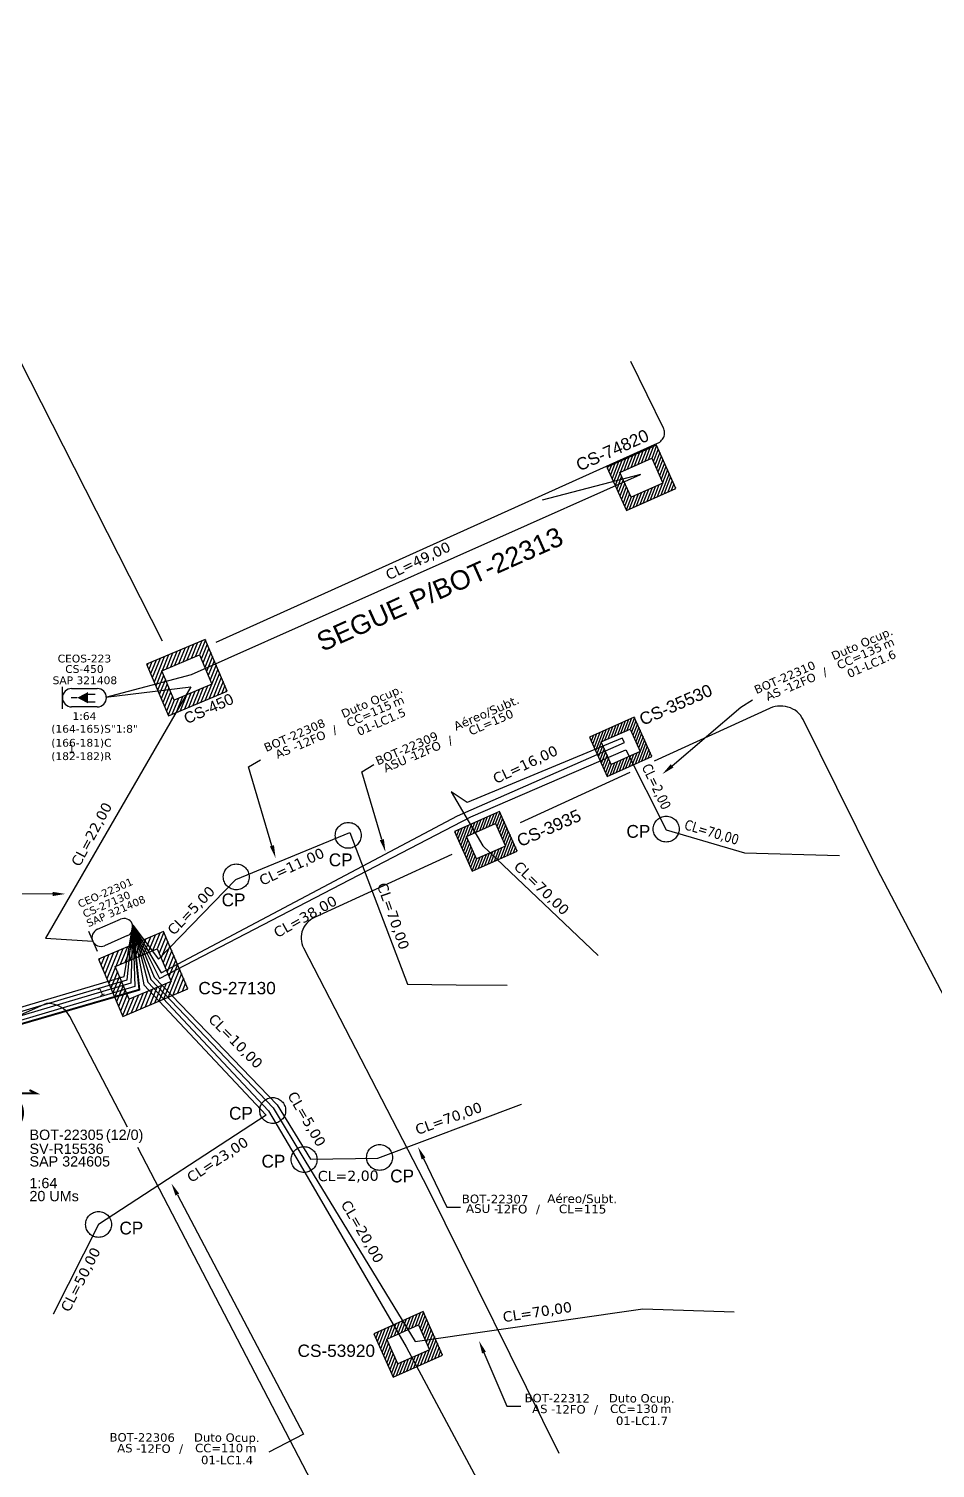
# Model space of a CAD drawing. Header units: metres. Extents: x -1286 to -445, y -500 to 94.
# Drawn here: x -766.3 to -643.9, y -398 to -203.4 of the extents above; entities that cross this region are included whole.
import ezdxf
from ezdxf import colors
from ezdxf.entities.mleader import LeaderData, LeaderLine
from ezdxf.enums import TextEntityAlignment as Align
from ezdxf.math import Vec2, Vec3

# ---------------------------------------------------------------- set-up
doc = ezdxf.new("R2010")
doc.units = ezdxf.units.M
doc.linetypes.add('PHANTOM2', pattern=[1.25, 0.625, -0.125, 0.125, -0.125, 0.125, -0.125])
for name, color, linetype in [('10.0-Cartográfico', 4, 'Continuous'), ('10.1-Caixas Subterrâneas', 5, 'Continuous'), ('20.4-CEOS', 1, 'Continuous'), ('20.5-CEO', 1, 'Continuous'), ('CAP_A_INSTALAR', 1, 'Continuous'), ('CELULAS_GPON', 7, 'Continuous'), ('Folga', 1, 'Continuous'), ('label_cabos', 7, 'Continuous'), ('Legenda', 1, 'Continuous')]:
    doc.layers.add(name, color=color, linetype=linetype)
doc.layers.add("20.0-LEGENDA DOS CDO'S", color=1, linetype='Continuous', lineweight=0)
doc.layers.add('EXTRA', color=50, linetype='Continuous', plot=False)
doc.styles.add('ARIAL', font='arial.ttf')
doc.styles.add('siredit', font='verdana.ttf')
doc.linetypes.add('FENCELINE1', pattern='A,0.25,-0.1,[133,ltypeshp.shx,S=0.1,R=0,X=-0.1,Y=0],-0.1,1', length=1.45)

# ---------------------------------------------------------------- blocks, each defined once
blk = doc.blocks.new('MHMZ')
at = {"color": 0, "linetype": 'PHANTOM2'}
blk.add_circle((0, 0), 0.0000101, dxfattribs=at)
blk = doc.blocks.new('*X69')
at = {"color": 0, "linetype": 'Continuous'}
for p, q in [((-1.25, 0.34099), (-0.49099, 1.1)), ((-1.25, 0.517767), (-0.667767, 1.1)), ((-1.25, 0.694544), (-0.844544, 1.1)), ((-1.25, 0.87132), (-1.02132, 1.1)), ((-1.25, 1.048097), (-1.198097, 1.1)), ((-0.789214, 0.625), (-0.314214, 1.1)), ((-0.612437, 0.625), (-0.137437, 1.1)), ((-0.43566, 0.625), (0.03934, 1.1)), ((-0.258883, 0.625), (0.216117, 1.1)), ((-0.082107, 0.625), (0.392893, 1.1)), ((0.09467, 0.625), (0.56967, 1.1)), ((0.271447, 0.625), (0.746447, 1.1)), ((0.448223, 0.625), (0.923223, 1.1)), ((0.625, 0.625), (1.1, 1.1)), ((0.801777, 0.625), (1.25, 1.073223)), ((-1.25, 0.164214), (-0.8035, 0.610714)), ((0.8035, 0.449947), (1.25, 0.896447)), ((0.8035, 0.27317), (1.25, 0.71967)), ((0.8035, 0.096393), (1.25, 0.542893)), ((-1.25, -0.012563), (-0.8035, 0.433937)), ((-1.25, -0.18934), (-0.8035, 0.25716)), ((-1.25, -0.366117), (-0.8035, 0.080383)), ((0.8035, -0.080383), (1.25, 0.366117)), ((0.8035, -0.25716), (1.25, 0.18934)), ((0.8035, -0.433937), (1.25, 0.012563)), ((-1.25, -0.542893), (-0.8035, -0.096393)), ((-1.25, -0.71967), (-0.8035, -0.27317)), ((-1.25, -0.896447), (-0.8035, -0.449947)), ((0.49099, -1.1), (1.25, -0.34099)), ((0.8035, -0.610714), (1.25, -0.164214)), ((-1.25, -1.073223), (-0.801777, -0.625)), ((-1.1, -1.1), (-0.625, -0.625)), ((-0.923223, -1.1), (-0.448223, -0.625)), ((-0.746447, -1.1), (-0.271447, -0.625)), ((-0.56967, -1.1), (-0.09467, -0.625)), ((-0.392893, -1.1), (0.082107, -0.625)), ((-0.216117, -1.1), (0.258883, -0.625)), ((-0.03934, -1.1), (0.43566, -0.625)), ((0.137437, -1.1), (0.612437, -0.625)), ((0.314214, -1.1), (0.789214, -0.625)), ((0.667767, -1.1), (1.25, -0.517767)), ((0.844544, -1.1), (1.25, -0.694544)), ((1.02132, -1.1), (1.25, -0.87132)), ((1.198097, -1.1), (1.25, -1.048097))]:
    blk.add_line(p, q, dxfattribs=at)
blk = doc.blocks.new('MANHOLE_MQ')
at = {"color": 0, "linetype": 'Continuous'}
for p, q in [((0.00000623, 0.00000569), (-0.00000627, 0.00000569)), ((-0.00000627, 0.00000569), (-0.00000627, -0.00000531)), ((0.00000623, -0.00000531), (0.00000623, 0.00000569)), ((-0.00000404, 0.00000331), (0.00000399, 0.00000331)), ((-0.00000404, -0.00000294), (-0.00000404, 0.00000331)), ((0.00000399, 0.00000331), (0.00000399, -0.00000294)), ((0.00000399, -0.00000294), (-0.00000404, -0.00000294)), ((0.00000399, -0.00000294), (0.00000399, -0.00000294)), ((-0.00000627, -0.00000531), (0.00000623, -0.00000531))]:
    blk.add_line(p, q, dxfattribs=at)
at = {"color": 0, "linetype": 'Continuous', "xscale": 5e-06, "yscale": 5e-06, "zscale": 1e-05}
blk.add_blockref('*X69', (-0.00000002, 0.00000019), dxfattribs=at)
blk = doc.blocks.new('*U76')
at = {"layer": '20.4-CEOS', "color": 7, "style": 'siredit'}
for tag, p in [('FIBRAS_SPLITTER', (0, 0)), ('FIBRAS_TOP_C', (0, -4.13)), ('RESERVA_FINAIS', (0, -5.46))]:
    blk.add_attdef(tag, p, '', height=1.01, dxfattribs=at)
for tag, p, flags in [('ID_ATIVIDADE', (0, -6.77), 3), ('FATOR', (0, -8.09), 1), ('QTDE', (0, -9.4), 1), ('FID', (0, -10.71), 1)]:
    blk.add_attdef(tag, p, '', height=1.01, dxfattribs=dict(at, flags=flags))
blk = doc.blocks.new('Inst CB DT OCUP CFOA-SM-AS-80-TS-24')
at = {"layer": 'label_cabos', "color": 0, "style": 'siredit'}
for tag, flags, p in [('ID_ATIVIDADE', 3, (1.31, 2.67)), ('FATOR', 1, (11.56, 2.55))]:
    blk.add_attdef(tag, text='', height=1, rotation=359.69, dxfattribs=dict(at, flags=flags)).set_placement(p, align=Align.MIDDLE_CENTER)
for tag, p in [('DESTINO_CABO', (3.13, 1.26)), ('TIPO_CABO', (13.11, 1.24)), ('TIPO_CABO', (1.76, 0)), ('CABO', (4.69, -0.05)), ('/', (7.71, -0.05)), ('LANCE', (10.91, 0)), ('UND', (15.96, 0)), ('FID', (13.15, -1.41))]:
    blk.add_attdef(tag, text='', height=1, rotation=359.69, dxfattribs=at).set_placement(p, align=Align.MIDDLE_CENTER)
blk.add_attdef('QTDE', (12.43, -0.47), '', height=1, rotation=359.69, dxfattribs=at)
blk = doc.blocks.new('LEGENDA DOS CABOS')
at = {"layer": 'EXTRA', "color": 0, "style": 'siredit'}
for tag, p in [('ID', (4.6, 0.97)), ('XX', (9.03, 0.97))]:
    blk.add_attdef(tag, text='', height=0.48, rotation=359.69, dxfattribs=at).set_placement(p, align=Align.MIDDLE_CENTER)
at = {"layer": 'Legenda', "color": 0, "style": 'siredit'}
for tag, p in [('TIPO_CABO', (1.31, 0)), ('CABO', (4.69, -0.05)), ('/', (6.81, -0.05)), ('METROS', (10.03, -0.05))]:
    blk.add_attdef(tag, text='', height=0.8, rotation=359.69, dxfattribs=at).set_placement(p, align=Align.MIDDLE_CENTER)
blk = doc.blocks.new('A$C07E14978')
at = {"layer": 'Folga', "color": 0, "const_width": 0.146}
blk.add_lwpolyline([(2.226, 2.915, 1.000012), (2.226, 0.281, 0.999978)], format="xyb", close=True, dxfattribs=at)
at = {"layer": 'Folga', "color": 0, "const_width": 0.137}
for points in [[(2.226, 2.915), (4.421, 2.915), (3.982, 3.135)], [(2.226, 0.281), (0.031, 0.281), (0.47, 0.061)]]:
    blk.add_lwpolyline(points, dxfattribs=at)
at = {"layer": 'Folga', "color": 0}
blk.add_text('10m', height=0.6586, dxfattribs=at).set_placement((1.376, 1.269))

msp = doc.modelspace()

# ---------------------------------------------------------------- linework, layer by layer
at = {"layer": '10.0-Cartográfico'}
for points in [[(-790.37, -203.39), (-764.68, -253.93)], [(-741.03, -286.32), (-681.4, -259.42), (-681.25, -259.35), (-681.09, -259.26), (-680.96, -259.15), (-680.84, -259.02), (-680.73, -258.89), (-680.64, -258.75), (-680.56, -258.61), (-680.51, -258.45), (-680.46, -258.29), (-680.45, -258.12), (-680.45, -257.97), (-680.45, -257.79), (-680.49, -257.64), (-680.54, -257.48), (-680.6, -257.37), (-684.99, -248.39)], [(-764.68, -253.93), (-748.32, -286.12)], [(-657.14, -305.99), (-661.69, -296.78), (-661.87, -296.49), (-662.06, -296.21), (-662.28, -295.96), (-662.54, -295.73), (-662.81, -295.53), (-663.12, -295.36), (-663.44, -295.21), (-663.76, -295.1), (-664.1, -295.01), (-664.46, -294.97), (-664.81, -294.96), (-665.17, -294.98), (-665.5, -295.03), (-665.86, -295.11), (-666.18, -295.24), (-666.28, -295.27), (-681.83, -302.42)], [(-685.11, -303.93), (-699.94, -310.75)], [(-651.72, -316.95), (-657.14, -305.99)], [(-709.19, -315.01), (-727.67, -323.51), (-727.99, -323.67), (-728.28, -323.86), (-728.54, -324.07), (-728.78, -324.3), (-728.99, -324.57), (-729.18, -324.86), (-729.32, -325.15), (-729.44, -325.47), (-729.5, -325.78), (-729.55, -326.11), (-729.56, -326.44), (-729.52, -326.77), (-729.45, -327.08), (-729.35, -327.39), (-729.22, -327.66)], [(-599.36, -416.78), (-651.72, -316.95)], [(-729.22, -327.66), (-712.34, -360.35), (-694.74, -395.98)], [(-753.01, -351.9), (-760.79, -336.93), (-760.96, -336.65), (-761.17, -336.38), (-761.39, -336.13), (-761.65, -335.9), (-761.94, -335.7), (-762.23, -335.53), (-762.55, -335.4), (-762.89, -335.29), (-763.23, -335.22), (-763.58, -335.17), (-763.94, -335.16), (-874.23, -383.97)], [(-697.52, -466.05), (-697.2, -465.89), (-696.91, -465.72), (-696.65, -465.51), (-696.4, -465.27), (-696.18, -465.02), (-695.98, -464.74), (-695.83, -464.44), (-695.72, -464.14), (-695.62, -463.82), (-695.57, -463.49), (-695.56, -463.17), (-695.58, -462.84), (-695.64, -462.51), (-695.74, -462.2), (-695.9, -461.85), (-751.6, -354.62)]]:
    msp.add_lwpolyline(points, dxfattribs=at)
at = {"layer": '20.4-CEOS', "color": 7}
for points in [[(-759.79, -293.83), (-760.62, -293.83)], [(-758.41, -293.34), (-757.36, -293.34)], [(-758.41, -294.37), (-757.36, -294.37)]]:
    msp.add_lwpolyline(points, dxfattribs=at)
msp.add_lwpolyline([(-759.79, -293.83, 0, 1.53, 0), (-758.35, -293.83, 1.53, 1.53, 0)], format="xyseb", dxfattribs=at)
at = {"layer": '20.5-CEO', "color": 5}
for p, q in [((-757.08, -325.14), (-753.96, -323.78)), ((-752.99, -326), (-756.11, -327.36))]:
    msp.add_line(p, q, dxfattribs=at)
msp.add_lwpolyline([(-758.29, -325.39), (-757.12, -328.08)], dxfattribs=at)
for centre, start, end in [((-753.48, -324.89), 293.5674, 113.5674), ((-756.6, -326.25), 113.5674, 293.5674)]:
    msp.add_arc(centre, 1.21, start, end, dxfattribs=at)
at = {"layer": 'CAP_A_INSTALAR', "color": 7, "linetype": 'FENCELINE1', "ltscale": 3}
for p, q in [((-760.56, -292.59), (-757.09, -292.59)), ((-757.09, -295.07), (-760.56, -295.07))]:
    msp.add_line(p, q, dxfattribs=at)
for points in [[(-755.94, -293.74), (-744.36, -290.69), (-683.71, -263.64), (-696.99, -267.13)], [(-755.94, -293.74), (-744.45, -292.34), (-764.1, -326.33), (-757.71, -326.74)], [(-761.8, -295.33), (-761.8, -292.34)], [(-752.31, -324.56), (-748.48, -331.04), (-708.44, -309.81), (-685.87, -299.88), (-686.15, -299.29)], [(-686.15, -299.29), (-707.09, -307.98), (-709.27, -306.54), (-705.01, -313.84)], [(-752.31, -324.56), (-748.69, -331.78), (-706.62, -309.94), (-685.68, -300.87), (-680.23, -311.69), (-669.66, -314.8), (-656.81, -315.17)], [(-752.31, -324.56), (-748.8, -329.19), (-738.39, -318.41), (-722.96, -312.05), (-715.17, -332.54), (-708.61, -332.67), (-701.7, -332.68)], [(-705.01, -313.84), (-689.4, -328.67), (-689.4, -328.67)], [(-850.68, -369.37), (-819.26, -355.06), (-787.34, -341.57), (-753.44, -331.53), (-752.31, -324.56)], [(-850.2, -370.41), (-819.1, -355.5), (-787.12, -342.11), (-753.07, -331.98), (-752.31, -324.56)], [(-752.31, -324.56), (-752.58, -332.42), (-786.98, -342.66), (-818.93, -356.04), (-831.02, -366.17), (-816.62, -381.32), (-803.45, -381.32)], [(-752.31, -324.56), (-752.04, -332.86), (-786.74, -343.2), (-818.22, -356.44), (-799.71, -369.38), (-787.35, -369.39)], [(-752.31, -324.56), (-750.82, -332.63), (-734.29, -350.26), (-756.92, -365.04), (-763.07, -377.16), (-763.07, -377.16)], [(-752.31, -324.56), (-749.86, -331.95), (-733.31, -349.29), (-729.05, -356.39), (-714.16, -380.89), (-683.37, -376.46), (-671.05, -376.85)], [(-752.31, -324.56), (-750.24, -332.29), (-733.94, -349.69), (-729.67, -356.94), (-715.34, -381.61), (-684.03, -440.09), (-663.32, -424.56), (-663.32, -424.56)], [(-752.31, -324.56), (-749.39, -331.62), (-732.8, -348.88), (-728.3, -356.24), (-719.18, -356.09)], [(-719.18, -356.09), (-699.79, -348.79), (-699.79, -348.79)]]:
    msp.add_lwpolyline(points, dxfattribs=at)
at = {"layer": 'CAP_A_INSTALAR', "linetype": 'FENCELINE1', "ltscale": 3, "const_width": 0.26}
msp.add_lwpolyline([(-752.31, -324.56), (-751.41, -333.31), (-786.44, -343.48), (-790.26, -350.45), (-770.77, -358.27), (-770.77, -358.27)], dxfattribs=at)
at = {"layer": 'CAP_A_INSTALAR', "color": 7, "linetype": 'FENCELINE1', "ltscale": 3}
for centre, start, end in [((-760.56, -293.83), 90, 270), ((-757.09, -293.83), 270, 90)]:
    msp.add_arc(centre, 1.24, start, end, dxfattribs=at)

# ---------------------------------------------------------------- block references
at = {"layer": '10.1-Caixas Subterrâneas', "color": 30}
for p, xscale, yscale, zscale, rotation in [((-683.63, -264), 585277.2624570339, 585277.2624570339, 585277.2624570339, 204.0747393551157), ((-745.06, -291), 689563.0292221053, 689563.0292221053, 689563.0292221053, 202.9875673620461), ((-686.42, -300.38), 532070.2385973035, 532070.2385973035, 532070.2385973035, 204.0747393551157), ((-704.63, -313.16), 532070.2385973035, 532070.2385973035, 532070.2385973035, 204.0747393551157), ((-750.96, -331.05), 766181.1435801168, 766181.1435801168, 766181.1435801168, 202.9875673620461), ((-715.14, -381.17), 585277.2624570339, 585277.2624570339, 585277.2624570339, 204.0747393551157)]:
    msp.add_blockref('MANHOLE_MQ', p, dxfattribs=dict(at, xscale=xscale, yscale=yscale, zscale=zscale, rotation=rotation))
at = {"layer": '10.1-Caixas Subterrâneas', "xscale": 173315.0100434826, "yscale": 173315.0100434826, "zscale": 173315.0100434826}
for p in [(-723.18, -312.44), (-680.22, -311.59), (-738.31, -318.06), (-733.39, -349.64), (-729.15, -356.27), (-718.95, -355.98)]:
    msp.add_blockref('MHMZ', p, dxfattribs=at)
at = {"layer": '10.1-Caixas Subterrâneas', "linetype": 'ByBlock', "xscale": 173315.0100434826, "yscale": 173315.0100434826, "zscale": 173315.0100434826}
msp.add_blockref('MHMZ', (-756.92, -365.04), dxfattribs=at)
at = {"layer": '20.4-CEOS', "color": 0, "lineweight": 0}
ref = msp.add_blockref('*U76', (-763.31, -298.56), dxfattribs=dict(at, xscale=1.039890060260896, yscale=1.039890060260896, zscale=1.039890060260896))
ref.add_attrib('FIBRAS_SPLITTER', '(164-165)S"1:8"', (-763.31, -298.56), dxfattribs={"color": 7, "height": 1.05, "style": 'siredit'})
ref.add_attrib('FIBRAS_TOP_C', '(166-181)C', (-763.31, -300.45), dxfattribs={"color": 7, "height": 1.05, "style": 'siredit'})
ref.add_attrib('RESERVA_FINAIS', '(182-182)R', (-763.31, -302.26), dxfattribs={"color": 7, "height": 1.05, "style": 'siredit'})
at = {"layer": 'Folga', "xscale": 2.006958307478562, "yscale": 2.006958307478562, "zscale": 2.006958307478562}
msp.add_blockref('A$C07E14978', (-774.25, -353.17), dxfattribs=at)
at = {"layer": 'label_cabos', "color": 0, "lineweight": 0}
ref = msp.add_blockref('Inst CB DT OCUP CFOA-SM-AS-80-TS-24', (-666.9, -293.84), dxfattribs=dict(at, xscale=1.143879066286985, yscale=1.143879066286985, zscale=1.143879066286985, rotation=23.7579626905763))
ref.add_attrib('DESTINO_CABO', 'BOT-22310', dxfattribs={"color": 0, "height": 1.144, "rotation": 23.448, "style": 'siredit'}).set_placement((-664.2, -291.08), align=Align.MIDDLE_CENTER)
ref.add_attrib('CABO', '12FO', dxfattribs={"color": 0, "height": 1.144, "rotation": 23.448, "style": 'siredit'}).set_placement((-661.97, -291.74), align=Align.MIDDLE_CENTER)
ref.add_attrib('TIPO_CABO', 'Duto Ocup.', dxfattribs={"color": 0, "height": 1.144, "rotation": 23.448, "style": 'siredit'}).set_placement((-653.75, -286.5), align=Align.MIDDLE_CENTER)
ref.add_attrib('/', '/', dxfattribs={"color": 0, "height": 1.14, "rotation": 23.448, "style": 'siredit'}).set_placement((-658.8, -290.34), align=Align.MIDDLE_CENTER)
ref.add_attrib('TIPO_CABO', 'AS - ', dxfattribs={"color": 0, "height": 1.144, "rotation": 23.448, "style": 'siredit'}).set_placement((-665.05, -293.03), align=Align.MIDDLE_CENTER)
ref.add_attrib('FID', '01-LC1.6', dxfattribs={"color": 0, "height": 1.144, "rotation": 23.448, "style": 'siredit'}).set_placement((-652.48, -289.26), align=Align.MIDDLE_CENTER)
ref.add_attrib('LANCE', 'CC=', dxfattribs={"color": 0, "height": 1.144, "rotation": 23.448, "style": 'siredit'}).set_placement((-655.48, -288.81), align=Align.MIDDLE_CENTER)
ref.add_attrib('QTDE', '135', (-653.67, -288.61), dxfattribs={"color": 0, "height": 1.144, "rotation": 23.448, "style": 'siredit'})
ref.add_attrib('UND', 'm', dxfattribs={"color": 0, "height": 1.14, "rotation": 23.448, "style": 'siredit'}).set_placement((-650.18, -286.48), align=Align.MIDDLE_CENTER)
ref = msp.add_blockref('Inst CB DT OCUP CFOA-SM-AS-80-TS-24', (-733.14, -301.66), dxfattribs=dict(at, xscale=1.143879066286985, yscale=1.143879066286985, zscale=1.143879066286985, rotation=23.7579626905763))
ref.add_attrib('DESTINO_CABO', 'BOT-22308', dxfattribs={"color": 0, "height": 1.144, "rotation": 23.448, "style": 'siredit'}).set_placement((-730.44, -298.9), align=Align.MIDDLE_CENTER)
ref.add_attrib('CABO', '12FO', dxfattribs={"color": 0, "height": 1.144, "rotation": 23.448, "style": 'siredit'}).set_placement((-728.21, -299.56), align=Align.MIDDLE_CENTER)
ref.add_attrib('TIPO_CABO', 'Duto Ocup.', dxfattribs={"color": 0, "height": 1.144, "rotation": 23.448, "style": 'siredit'}).set_placement((-719.99, -294.32), align=Align.MIDDLE_CENTER)
ref.add_attrib('/', '/', dxfattribs={"color": 0, "height": 1.14, "rotation": 23.448, "style": 'siredit'}).set_placement((-725.04, -298.16), align=Align.MIDDLE_CENTER)
ref.add_attrib('TIPO_CABO', 'AS - ', dxfattribs={"color": 0, "height": 1.144, "rotation": 23.448, "style": 'siredit'}).set_placement((-731.29, -300.86), align=Align.MIDDLE_CENTER)
ref.add_attrib('FID', '01-LC1.5', dxfattribs={"color": 0, "height": 1.144, "rotation": 23.448, "style": 'siredit'}).set_placement((-718.72, -297.09), align=Align.MIDDLE_CENTER)
ref.add_attrib('LANCE', 'CC=', dxfattribs={"color": 0, "height": 1.144, "rotation": 23.448, "style": 'siredit'}).set_placement((-721.72, -296.64), align=Align.MIDDLE_CENTER)
ref.add_attrib('QTDE', '115', (-719.91, -296.43), dxfattribs={"color": 0, "height": 1.144, "rotation": 23.448, "style": 'siredit'})
ref.add_attrib('UND', 'm', dxfattribs={"color": 0, "height": 1.14, "rotation": 23.448, "style": 'siredit'}).set_placement((-716.42, -294.31), align=Align.MIDDLE_CENTER)
ref = msp.add_blockref('LEGENDA DOS CABOS', (-719.05, -304.4), dxfattribs=dict(at, xscale=1.169188942951612, yscale=1.169188942951612, zscale=1.169188942951612, rotation=23.69333946243338))
ref.add_attrib('ID', 'BOT-22309', dxfattribs={"color": 0, "height": 1.169, "rotation": 23.3833, "style": 'siredit'}).set_placement((-715.28, -300.67), align=Align.MIDDLE_CENTER)
ref.add_attrib('CABO', '12FO', dxfattribs={"color": 0, "height": 1.169, "rotation": 23.3833, "style": 'siredit'}).set_placement((-712.67, -301), align=Align.MIDDLE_CENTER)
ref.add_attrib('METROS', 'CL=150', dxfattribs={"color": 0, "height": 1.169, "rotation": 23.3833, "style": 'siredit'}).set_placement((-703.9, -297.15), align=Align.MIDDLE_CENTER)
ref.add_attrib('XX', 'Aéreo/Subt.', dxfattribs={"color": 0, "height": 1.1692, "rotation": 23.3833, "style": 'siredit'}).set_placement((-704.52, -295.89), align=Align.MIDDLE_CENTER)
ref.add_attrib('/', '/', dxfattribs={"color": 0, "height": 1.17, "rotation": 23.3833, "style": 'siredit'}).set_placement((-709.43, -299.58), align=Align.MIDDLE_CENTER)
ref.add_attrib('TIPO_CABO', 'ASU -', dxfattribs={"color": 0, "height": 1.169, "rotation": 23.3833, "style": 'siredit'}).set_placement((-716.36, -302.56), align=Align.MIDDLE_CENTER)
ref = msp.add_blockref('LEGENDA DOS CABOS', (-708.3, -363.51), dxfattribs=dict(at, xscale=1.169188942951612, yscale=1.169188942951612, zscale=1.169188942951612))
ref.add_attrib('ID', 'BOT-22307', dxfattribs={"color": 0, "height": 1.169, "rotation": 359.69, "style": 'siredit'}).set_placement((-703.34, -361.61), align=Align.MIDDLE_CENTER)
ref.add_attrib('CABO', '12FO', dxfattribs={"color": 0, "height": 1.169, "rotation": 359.69, "style": 'siredit'}).set_placement((-701.09, -362.96), align=Align.MIDDLE_CENTER)
ref.add_attrib('METROS', 'CL=115', dxfattribs={"color": 0, "height": 1.169, "rotation": 359.69, "style": 'siredit'}).set_placement((-691.51, -362.96), align=Align.MIDDLE_CENTER)
ref.add_attrib('XX', 'Aéreo/Subt.', dxfattribs={"color": 0, "height": 1.1692, "rotation": 359.69, "style": 'siredit'}).set_placement((-691.57, -361.56), align=Align.MIDDLE_CENTER)
ref.add_attrib('/', '/', dxfattribs={"color": 0, "height": 1.17, "rotation": 359.69, "style": 'siredit'}).set_placement((-697.55, -362.96), align=Align.MIDDLE_CENTER)
ref.add_attrib('TIPO_CABO', 'ASU -', dxfattribs={"color": 0, "height": 1.169, "rotation": 359.69, "style": 'siredit'}).set_placement((-705.09, -362.9), align=Align.MIDDLE_CENTER)
ref = msp.add_blockref('Inst CB DT OCUP CFOA-SM-AS-80-TS-24', (-698.53, -389.98), dxfattribs=dict(at, xscale=1.143879066286985, yscale=1.143879066286985, zscale=1.143879066286985))
ref.add_attrib('DESTINO_CABO', 'BOT-22312', dxfattribs={"color": 0, "height": 1.144, "rotation": 359.69, "style": 'siredit'}).set_placement((-694.94, -388.53), align=Align.MIDDLE_CENTER)
ref.add_attrib('CABO', '12FO', dxfattribs={"color": 0, "height": 1.144, "rotation": 359.69, "style": 'siredit'}).set_placement((-693.17, -390.04), align=Align.MIDDLE_CENTER)
ref.add_attrib('TIPO_CABO', 'Duto Ocup.', dxfattribs={"color": 0, "height": 1.144, "rotation": 359.69, "style": 'siredit'}).set_placement((-683.53, -388.55), align=Align.MIDDLE_CENTER)
ref.add_attrib('/', '/', dxfattribs={"color": 0, "height": 1.14, "rotation": 359.69, "style": 'siredit'}).set_placement((-689.7, -390.04), align=Align.MIDDLE_CENTER)
ref.add_attrib('TIPO_CABO', 'AS - ', dxfattribs={"color": 0, "height": 1.144, "rotation": 359.69, "style": 'siredit'}).set_placement((-696.51, -389.98), align=Align.MIDDLE_CENTER)
ref.add_attrib('FID', '01-LC1.7', dxfattribs={"color": 0, "height": 1.144, "rotation": 359.69, "style": 'siredit'}).set_placement((-683.49, -391.59), align=Align.MIDDLE_CENTER)
ref.add_attrib('LANCE', 'CC=', dxfattribs={"color": 0, "height": 1.144, "rotation": 359.69, "style": 'siredit'}).set_placement((-686.05, -389.97), align=Align.MIDDLE_CENTER)
ref.add_attrib('QTDE', '130', (-684.31, -390.52), dxfattribs={"color": 0, "height": 1.144, "rotation": 359.69, "style": 'siredit'})
ref.add_attrib('UND', 'm', dxfattribs={"color": 0, "height": 1.14, "rotation": 359.69, "style": 'siredit'}).set_placement((-680.27, -389.97), align=Align.MIDDLE_CENTER)
ref = msp.add_blockref('Inst CB DT OCUP CFOA-SM-AS-80-TS-24', (-754.6, -395.29), dxfattribs=dict(at, xscale=1.143879066286985, yscale=1.143879066286985, zscale=1.143879066286985))
ref.add_attrib('DESTINO_CABO', 'BOT-22306', dxfattribs={"color": 0, "height": 1.144, "rotation": 359.69, "style": 'siredit'}).set_placement((-751.02, -393.84), align=Align.MIDDLE_CENTER)
ref.add_attrib('CABO', '12FO', dxfattribs={"color": 0, "height": 1.144, "rotation": 359.69, "style": 'siredit'}).set_placement((-749.24, -395.35), align=Align.MIDDLE_CENTER)
ref.add_attrib('TIPO_CABO', 'Duto Ocup.', dxfattribs={"color": 0, "height": 1.144, "rotation": 359.69, "style": 'siredit'}).set_placement((-739.6, -393.86), align=Align.MIDDLE_CENTER)
ref.add_attrib('/', '/', dxfattribs={"color": 0, "height": 1.14, "rotation": 359.69, "style": 'siredit'}).set_placement((-745.77, -395.35), align=Align.MIDDLE_CENTER)
ref.add_attrib('TIPO_CABO', 'AS - ', dxfattribs={"color": 0, "height": 1.144, "rotation": 359.69, "style": 'siredit'}).set_placement((-752.58, -395.29), align=Align.MIDDLE_CENTER)
ref.add_attrib('FID', '01-LC1.4', dxfattribs={"color": 0, "height": 1.144, "rotation": 359.69, "style": 'siredit'}).set_placement((-739.56, -396.9), align=Align.MIDDLE_CENTER)
ref.add_attrib('LANCE', 'CC=', dxfattribs={"color": 0, "height": 1.144, "rotation": 359.69, "style": 'siredit'}).set_placement((-742.12, -395.28), align=Align.MIDDLE_CENTER)
ref.add_attrib('QTDE', '110', (-740.38, -395.83), dxfattribs={"color": 0, "height": 1.144, "rotation": 359.69, "style": 'siredit'})
ref.add_attrib('UND', 'm', dxfattribs={"color": 0, "height": 1.14, "rotation": 359.69, "style": 'siredit'}).set_placement((-736.34, -395.28), align=Align.MIDDLE_CENTER)

# ---------------------------------------------------------------- texts
at = {"color": 7, "style": 'ARIAL'}
msp.add_text('SEGUE P/BOT-22313', height=2.5997, rotation=24.0387, dxfattribs=at).set_placement((-710.81, -279.14), align=Align.MIDDLE_CENTER)
at = {"layer": '10.1-Caixas Subterrâneas', "color": 30, "style": 'ARIAL'}
for s, height, rotation, p in [('CS-74820', 1.664, 24.0747, (-691.93, -263.25)), ('CS-450', 1.497, 24.0747, (-744.98, -297.43)), ('CS-35530', 1.664, 23.701, (-683.39, -297.64)), ('CS-3935', 1.664, 23.701, (-699.94, -314.05))]:
    msp.add_text(s, height=height, rotation=rotation, dxfattribs=at).set_placement(p)
at = {"layer": '10.1-Caixas Subterrâneas'}
for p in [(-685.59, -312.77), (-725.81, -316.62), (-740.29, -322.03), (-739.29, -350.88), (-734.9, -357.36), (-717.51, -359.36), (-754.1, -366.4)]:
    msp.add_text('CP', height=1.733, dxfattribs=at).set_placement(p)
at = {"layer": '10.1-Caixas Subterrâneas', "color": 30, "style": 'ARIAL'}
for s, p in [('CS-27130', (-743.44, -333.92)), ('CS-53920', (-730.03, -382.95))]:
    msp.add_text(s, height=1.664, dxfattribs=at).set_placement(p)
at = {"layer": "20.0-LEGENDA DOS CDO'S", "color": 1, "style": 'ARIAL'}
for s, p in [('BOT-22305', (-766.25, -353.61)), ('SV-R15536', (-766.25, -355.5)), ('SAP 324605', (-766.25, -357.21)), ('1:64', (-766.26, -360.14)), ('20 UMs', (-766.26, -361.9))]:
    msp.add_text(s, height=1.387, rotation=359.9724, dxfattribs=at).set_placement(p)
msp.add_text('          (12/0)', height=1.3865, rotation=359.9724, dxfattribs=at).set_placement((-756.09, -353.61), align=Align.CENTER)
at = {"layer": '20.4-CEOS', "color": 7, "style": 'siredit'}
for s, p in [('CEOS-223', (-758.83, -288.01)), ('CS-450', (-758.83, -289.42)), ('SAP 321408', (-758.77, -290.95)), ('1:64', (-758.83, -295.79))]:
    msp.add_text(s, height=1.05, dxfattribs=at).set_placement(p, align=Align.TOP_CENTER)
msp.add_text('1', height=1.05, dxfattribs=at).set_placement((-761.01, -301.24))
msp.add_text('CEO-22301', height=1.024, rotation=23.5674, dxfattribs=at).set_placement((-756.22, -319.73), align=Align.TOP_CENTER)
msp.add_text('1', height=1.02, rotation=23.5674, dxfattribs=at).set_placement((-756.8, -334.22))
at = {"layer": '20.5-CEO', "color": 7, "style": 'siredit'}
for s, p in [('CS-27130', (-756.05, -321.29)), ('SAP 321408', (-754.78, -322.22))]:
    msp.add_text(s, height=1.028, rotation=23.5674, dxfattribs=at).set_placement(p, align=Align.TOP_CENTER)
at = {"layer": 'CELULAS_GPON', "style": 'siredit'}
for s, rotation, p in [('CL=49,00', 25.4472, (-717.72, -277.96)), ('CL=16,00', 25.4472, (-703.22, -305.51)), ('CL=22,00', 61.8876, (-759.48, -316.78)), ('CL=11,00', 24.791, (-734.81, -319.27)), ('CL=70,00', 315.9862, (-700.92, -316.79)), ('CL=70,00', 289.4218, (-719.32, -319.14)), ('CL=5,00', 46.1975, (-746.76, -326.04)), ('CL=38,00', 29.3982, (-732.76, -326.34)), ('CL=10,00', 314.6497, (-742.2, -337.39)), ('CL=5,00', 300.1545, (-731.45, -347.58)), ('CL=70,00', 19.9562, (-713.82, -352.96)), ('CL=23,00', 33.3937, (-744.4, -359.45)), ('CL=2,00', 0.4643, (-727.29, -359.2)), ('CL=20,00', 300.1545, (-724.23, -362.28)), ('CL=50,00', 62.9696, (-760.88, -377)), ('CL=70,00', 8.701, (-702.19, -378.27))]:
    msp.add_text(s, height=1.387, rotation=rotation, dxfattribs=at).set_placement(p)
at = {"layer": 'CELULAS_GPON', "style": 'siredit', "width": 0.8}
for s, rotation, p in [('CL=2,00', 295.4402, (-683.56, -303.17)), ('CL=70,00', 343.4392, (-677.87, -311.59))]:
    msp.add_text(s, height=1.387, rotation=rotation, dxfattribs=at).set_placement(p)

# ---------------------------------------------------------------- leaders
ml = msp.add_multileader_mtext('Standard')
ml.set_content('', color=256)
ml.set_leader_properties()
ml.build(insert=Vec2(0, 0))
ml.multileader.update_dxf_attribs({"arrow_head_size": 1.73})
ctx = ml.context
ctx.base_point, ctx.char_height, ctx.arrow_head_size, ctx.landing_gap_size, ctx.plane_origin, ctx.plane_x_axis, ctx.plane_y_axis = Vec3(-662.62, -290.49), 6.93, 1.73, 3.47, Vec3(-661.05, -309.94), Vec3(-0.853042, -0.521843), Vec3(0.521843, -0.853042)
ctx.text_align_type = 2
notes = []
notes.append((ctx, [(0, (1, 1, 0), (-670.14, -295.09), (0.853042, 0.521843), 1.88, [(0, [(-680.74, -304.17)], 0, [])])]))
ctx.mtext.insert, ctx.mtext.text_direction, ctx.mtext.rotation, ctx.mtext.alignment, ctx.mtext.flow_direction = Vec3(-663.77, -295.26), Vec3(-0.853042, -0.521843), 3.690602, 3, 5
ml = msp.add_multileader_mtext('Standard')
ml.set_content('', color=256)
ml.set_leader_properties()
ml.build(insert=Vec2(0, 0))
ml.multileader.update_dxf_attribs({"arrow_head_size": 1.73})
ctx = ml.context
ctx.base_point, ctx.char_height, ctx.arrow_head_size, ctx.landing_gap_size, ctx.plane_origin, ctx.plane_x_axis, ctx.plane_y_axis = Vec3(-729.13, -298.59), 6.93, 1.73, 3.47, Vec3(-727.57, -318.04), Vec3(-0.853042, -0.521843), Vec3(0.521843, -0.853042)
ctx.text_align_type = 2
notes.append((ctx, [(0, (1, 1, 0), (-736.65, -303.19), (0.853042, 0.521843), 1.88, [(0, [(-733, -315.51)], 0, [])])]))
ctx.mtext.insert, ctx.mtext.text_direction, ctx.mtext.rotation, ctx.mtext.alignment, ctx.mtext.flow_direction = Vec3(-730.28, -303.36), Vec3(-0.853042, -0.521843), 3.690602, 3, 5
ml = msp.add_multileader_mtext('Standard')
ml.set_content('', color=256)
ml.set_leader_properties()
ml.build(insert=Vec2(0, 0))
ml.multileader.update_dxf_attribs({"arrow_head_size": 1.73})
ctx = ml.context
ctx.base_point, ctx.char_height, ctx.arrow_head_size, ctx.landing_gap_size, ctx.plane_origin, ctx.plane_x_axis, ctx.plane_y_axis = Vec3(-713.81, -299.24), 6.93, 1.73, 3.47, Vec3(-712.24, -318.69), Vec3(-0.853042, -0.521843), Vec3(0.521843, -0.853042)
ctx.text_align_type = 2
notes.append((ctx, [(0, (1, 1, 0), (-721.33, -303.84), (0.853042, 0.521843), 1.88, [(0, [(-718.15, -314.68)], 0, [])])]))
ctx.mtext.insert, ctx.mtext.text_direction, ctx.mtext.rotation, ctx.mtext.alignment, ctx.mtext.flow_direction = Vec3(-714.96, -304), Vec3(-0.853042, -0.521843), 3.690602, 3, 5
ml = msp.add_multileader_mtext('Standard')
ml.set_content('', color=256)
ml.set_leader_properties()
ml.build(insert=Vec2(0, 0))
ml.multileader.update_dxf_attribs({"arrow_head_size": 1.73})
ctx = ml.context
ctx.base_point, ctx.char_height, ctx.arrow_head_size, ctx.landing_gap_size, ctx.plane_origin = Vec3(-777.97, -320.38), 6.93, 1.73, 3.47, Vec3(-758.85, -320.38)
ctx.text_align_type = 2
notes.append((ctx, [(0, (1, 1, 0), (-770.36, -320.38), (-1, 0), 0.682, [(0, [(-761.4, -320.36)], 0, [])])]))
ctx.mtext.insert, ctx.mtext.alignment, ctx.mtext.flow_direction = Vec3(-774.51, -316.92), 3, 5
ml = msp.add_multileader_mtext('Standard')
ml.set_content('', color=256)
ml.set_leader_properties()
ml.build(insert=Vec2(0, 0))
ml.multileader.update_dxf_attribs({"arrow_head_size": 1.73})
ctx = ml.context
ctx.base_point, ctx.char_height, ctx.arrow_head_size, ctx.landing_gap_size, ctx.plane_origin = Vec3(-708, -362.72), 6.93, 1.73, 3.47, Vec3(-709.88, -345.32)
notes.append((ctx, [(0, (1, 1, 0), (-709.88, -362.72), (1, 0), 1.88, [(0, [(-713.75, -354.57)], 0, [])])]))
ctx.mtext.insert, ctx.mtext.flow_direction = Vec3(-704.54, -359.26), 5
ml = msp.add_multileader_mtext('Standard')
ml.set_content('', color=256)
ml.set_leader_properties()
ml.build(insert=Vec2(0, 0))
ml.multileader.update_dxf_attribs({"arrow_head_size": 1.73})
ctx = ml.context
ctx.base_point, ctx.char_height, ctx.arrow_head_size, ctx.landing_gap_size, ctx.plane_origin, ctx.plane_x_axis, ctx.plane_y_axis = Vec3(-740.04, -399.06), 6.93, 1.73, 3.47, Vec3(-736.89, -377.77), Vec3(0.88594, 0.463799), Vec3(-0.463799, 0.88594)
ctx.text_align_type = 2
notes.append((ctx, [(0, (1, 1, 0), (-729.25, -393.41), (-0.88594, -0.463799), 5.25, [(0, [(-747.08, -359.49)], 0, [])])]))
ctx.mtext.insert, ctx.mtext.text_direction, ctx.mtext.rotation, ctx.mtext.alignment, ctx.mtext.flow_direction = Vec3(-738.58, -394.38), Vec3(0.88594, 0.463799), 0.482279, 3, 5
ml = msp.add_multileader_mtext('Standard')
ml.set_content('', color=256)
ml.set_leader_properties()
ml.build(insert=Vec2(0, 0))
ml.multileader.update_dxf_attribs({"arrow_head_size": 1.73})
ctx = ml.context
ctx.base_point, ctx.char_height, ctx.arrow_head_size, ctx.landing_gap_size, ctx.plane_origin = Vec3(-699.86, -389.6), 6.93, 1.73, 3.47, Vec3(-701.74, -372.19)
notes.append((ctx, [(0, (1, 1, 0), (-701.74, -389.6), (1, 0), 1.88, [(0, [(-705.52, -380.78)], 0, [])])]))
ctx.mtext.insert, ctx.mtext.flow_direction = Vec3(-696.4, -386.14), 5
ml = msp.add_multileader_mtext('Standard')
ml.set_content('', color=256)
ml.set_leader_properties()
ml.build(insert=Vec2(0, 0))
ml.multileader.update_dxf_attribs({"arrow_head_size": 1.73})
ctx = ml.context
ctx.base_point, ctx.char_height, ctx.arrow_head_size, ctx.landing_gap_size, ctx.plane_origin = Vec3(-694.8, -400.12), 6.93, 1.73, 3.47, Vec3(-696.68, -382.71)
notes.append((ctx, [(0, (1, 1, 0), (-696.68, -400.12), (1, 0), 1.88, [(0, [(-704.57, -400.12)], 0, [])])]))
ctx.mtext.insert, ctx.mtext.flow_direction = Vec3(-691.33, -396.65), 5
for ctx, leaders in notes:
    for number, flags, end, landing, length, lines in leaders:
        leader = LeaderData()
        leader.index, (leader.has_last_leader_line, leader.has_dogleg_vector, leader.attachment_direction) = number, flags
        leader.last_leader_point, leader.dogleg_vector, leader.dogleg_length = Vec3(end), Vec3(landing), length
        for number, points, colour, breaks in lines:
            line = LeaderLine()
            line.index, line.vertices, line.color, line.breaks = number, Vec3.list(points), colors.encode_raw_color(colour), breaks
            leader.lines.append(line)
        ctx.leaders.append(leader)

doc.saveas('drawing.dxf')
